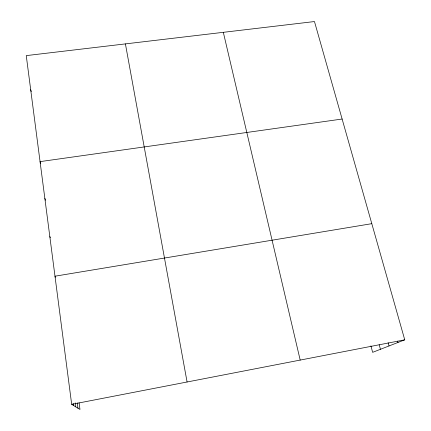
<?xml version="1.0" encoding="UTF-8"?>
<svg xmlns="http://www.w3.org/2000/svg" width="431" height="431" viewBox="0 0 431 431"><rect width="100%" height="100%" fill="white"/><g stroke="black" fill="none" stroke-linecap="round" stroke-linejoin="round"><path stroke-width="0.65" d="M79.099 402.861L79.983 409.45L71.681 404.353L26.253 55.615L314.474 21.55L404.747 339.827L372.648 352.332L370.919 345.861M71.681 404.353L404.747 339.827M371.802 223.673L54.99 276.201L55.513 277.278M342.122 119.031L40.061 161.625L40.703 163.5M49.829 236.608L50.319 237.772M44.862 198.443L45.541 200.27M30.698 89.713L31.269 91.636M397.608 341.185L397.969 342.467M388.148 342.737L389.031 345.948M379.221 344.789L380.444 349.293M223.323 32.325L300.192 360.084M125.41 43.897L187.086 381.995M77.278 402.947L77.979 408.222M75.242 402.888L75.764 406.859M73.184 403.443L73.448 405.436"/></g></svg>
